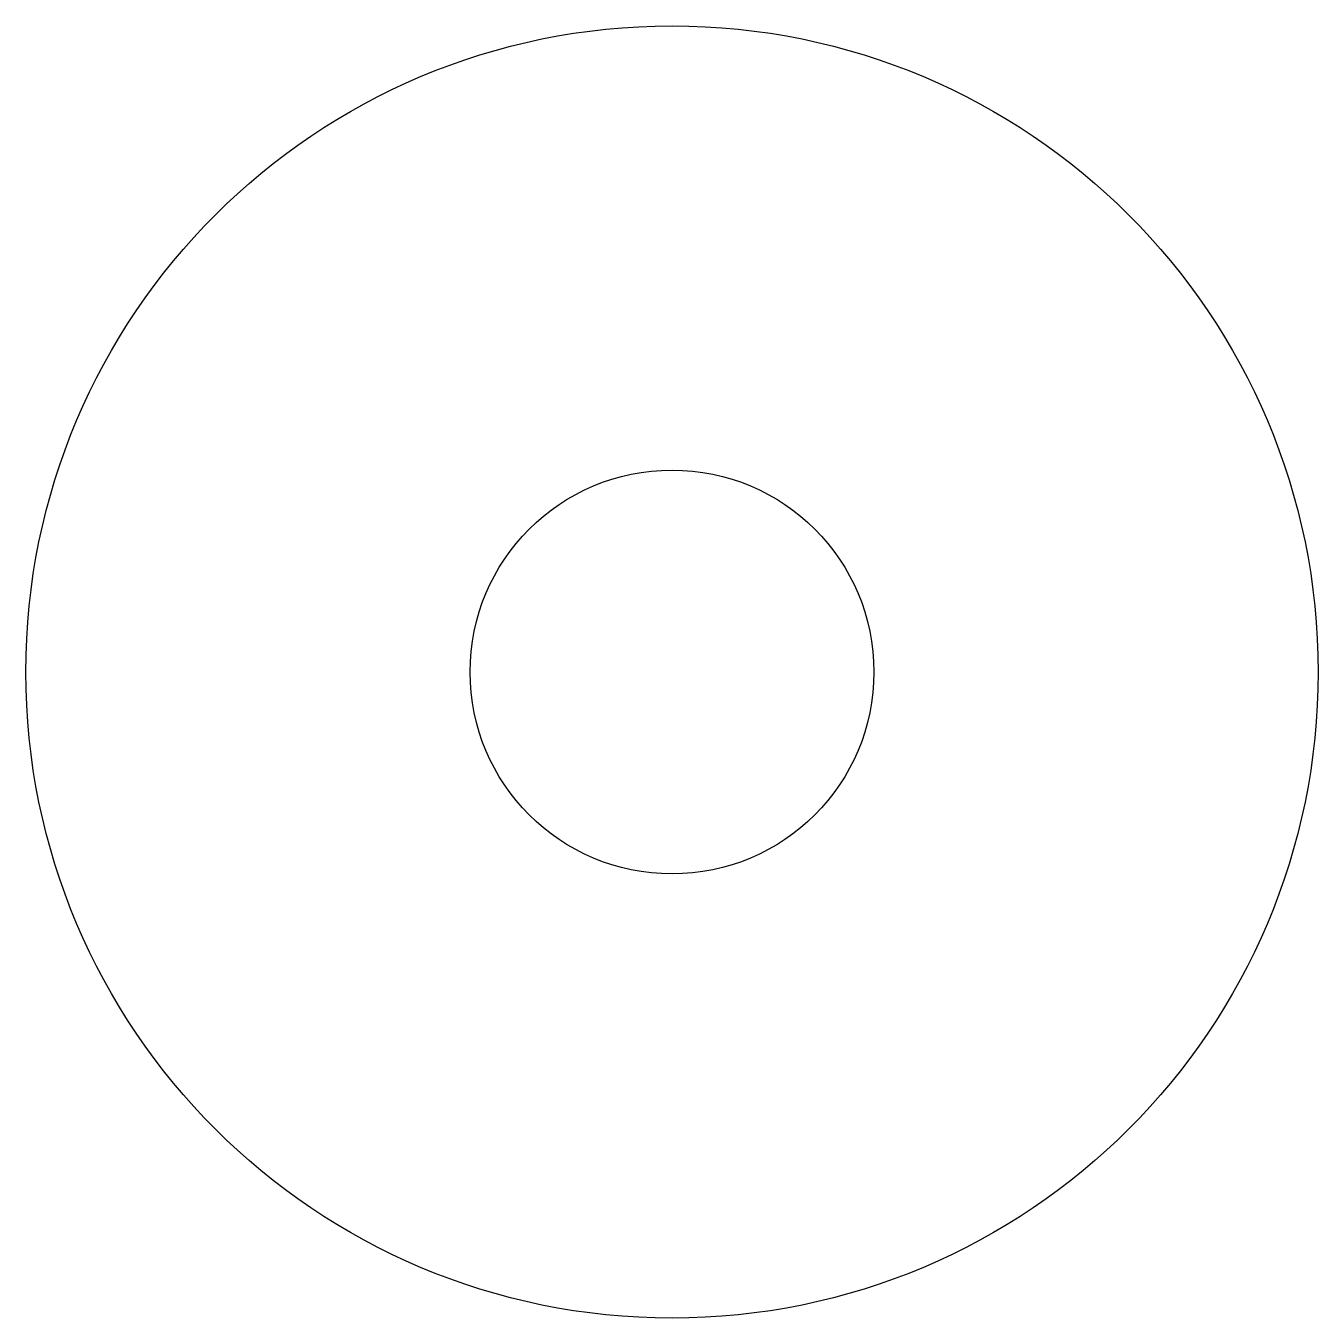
# Model space of a CAD drawing. Header units: millimetres. Extents: x 346 to 354, y -14 to -6.
import ezdxf

# ---------------------------------------------------------------- set-up
doc = ezdxf.new("R2010")
doc.units = ezdxf.units.MM
doc.layers.get('0').update_dxf_attribs({"linetype": 'CONTINUOUS'})

msp = doc.modelspace()

# ---------------------------------------------------------------- linework, layer by layer
for radius in [4, 1.25]:
    msp.add_circle((350, -10), radius)

doc.saveas('drawing.dxf')
